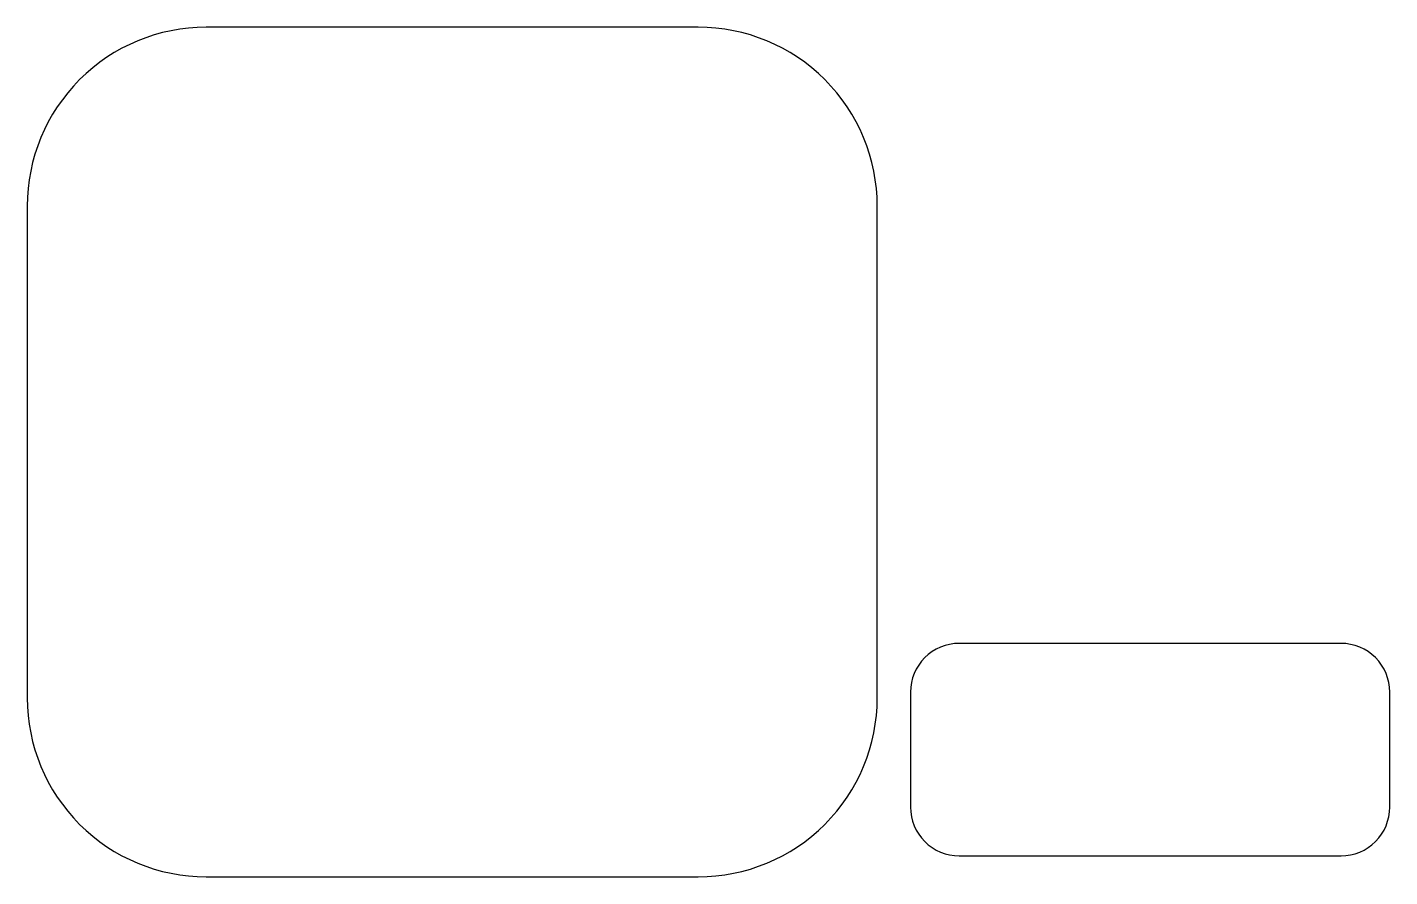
# Model space of a CAD drawing. Header units: millimetres. Extents: x 2 to 124, y 2 to 78.
import ezdxf

# ---------------------------------------------------------------- set-up
doc = ezdxf.new("R2010")
doc.units = ezdxf.units.MM
doc.layers.add('Layer_1', color=7, linetype='CONTINUOUS')

msp = doc.modelspace()

# ---------------------------------------------------------------- linework, layer by layer
at = {"layer": 'Layer_1', "color": 1}
for points in [[(62.337409, 77.58224), (18.337403, 77.58224)], [(2.337402, 61.58223), (2.337402, 17.58223)], [(78.337409, 17.58223), (78.337409, 61.58223)], [(119.81296, 22.45772), (85.66296, 22.45772)], [(81.31296, 18.10772), (81.31296, 7.80772)], [(124.16296, 7.80772), (124.16296, 18.10772)], [(85.66296, 3.45772), (119.81296, 3.45772)], [(18.337403, 1.58222), (62.337409, 1.58222)]]:
    msp.add_lwpolyline(points, dxfattribs=at)
msp.add_lwpolyline([(18.337403, 1.58222)], close=True, dxfattribs=at)
for points in [[(18.337403, 77.58224), (14.093938, 77.58224), (10.024274, 75.896529), (7.023691, 72.895945)], [(73.65112, 72.895944), (70.650538, 75.896528), (66.580874, 77.582239), (62.337409, 77.58224)], [(7.023691, 72.895945), (4.023109, 69.89536), (2.3374, 65.825695), (2.337402, 61.58223)], [(78.337409, 61.58223), (78.337411, 65.825695), (76.651703, 69.89536), (73.65112, 72.895944)], [(85.66296, 22.45772), (84.509268, 22.45772), (83.402829, 21.999418), (82.587046, 21.183634)], [(122.888874, 21.183634), (122.073091, 21.999418), (120.966652, 22.45772), (119.81296, 22.45772)], [(82.587046, 21.183634), (81.771262, 20.367851), (81.31296, 19.261412), (81.31296, 18.10772)], [(124.16296, 18.10772), (124.16296, 19.261412), (123.704658, 20.367851), (122.888874, 21.183634)], [(2.337402, 17.58223), (2.3374, 13.338765), (4.023109, 9.2691), (7.023691, 6.268515)], [(73.65112, 6.268516), (76.651703, 9.2691), (78.337411, 13.338765), (78.337409, 17.58223)], [(81.31296, 7.80772), (81.31296, 6.654028), (81.771262, 5.547589), (82.587046, 4.731806)], [(122.888874, 4.731806), (123.704658, 5.547589), (124.16296, 6.654028), (124.16296, 7.80772)], [(7.023691, 6.268515), (10.024274, 3.267931), (14.093938, 1.58222), (18.337403, 1.58222)], [(62.337409, 1.58222), (66.580874, 1.582221), (70.650538, 3.267932), (73.65112, 6.268516)], [(82.587046, 4.731806), (83.402829, 3.916022), (84.509268, 3.45772), (85.66296, 3.45772)], [(119.81296, 3.45772), (120.966652, 3.45772), (122.073091, 3.916022), (122.888874, 4.731806)]]:
    msp.add_open_spline(points, degree=3, dxfattribs=at)

doc.saveas('drawing.dxf')
